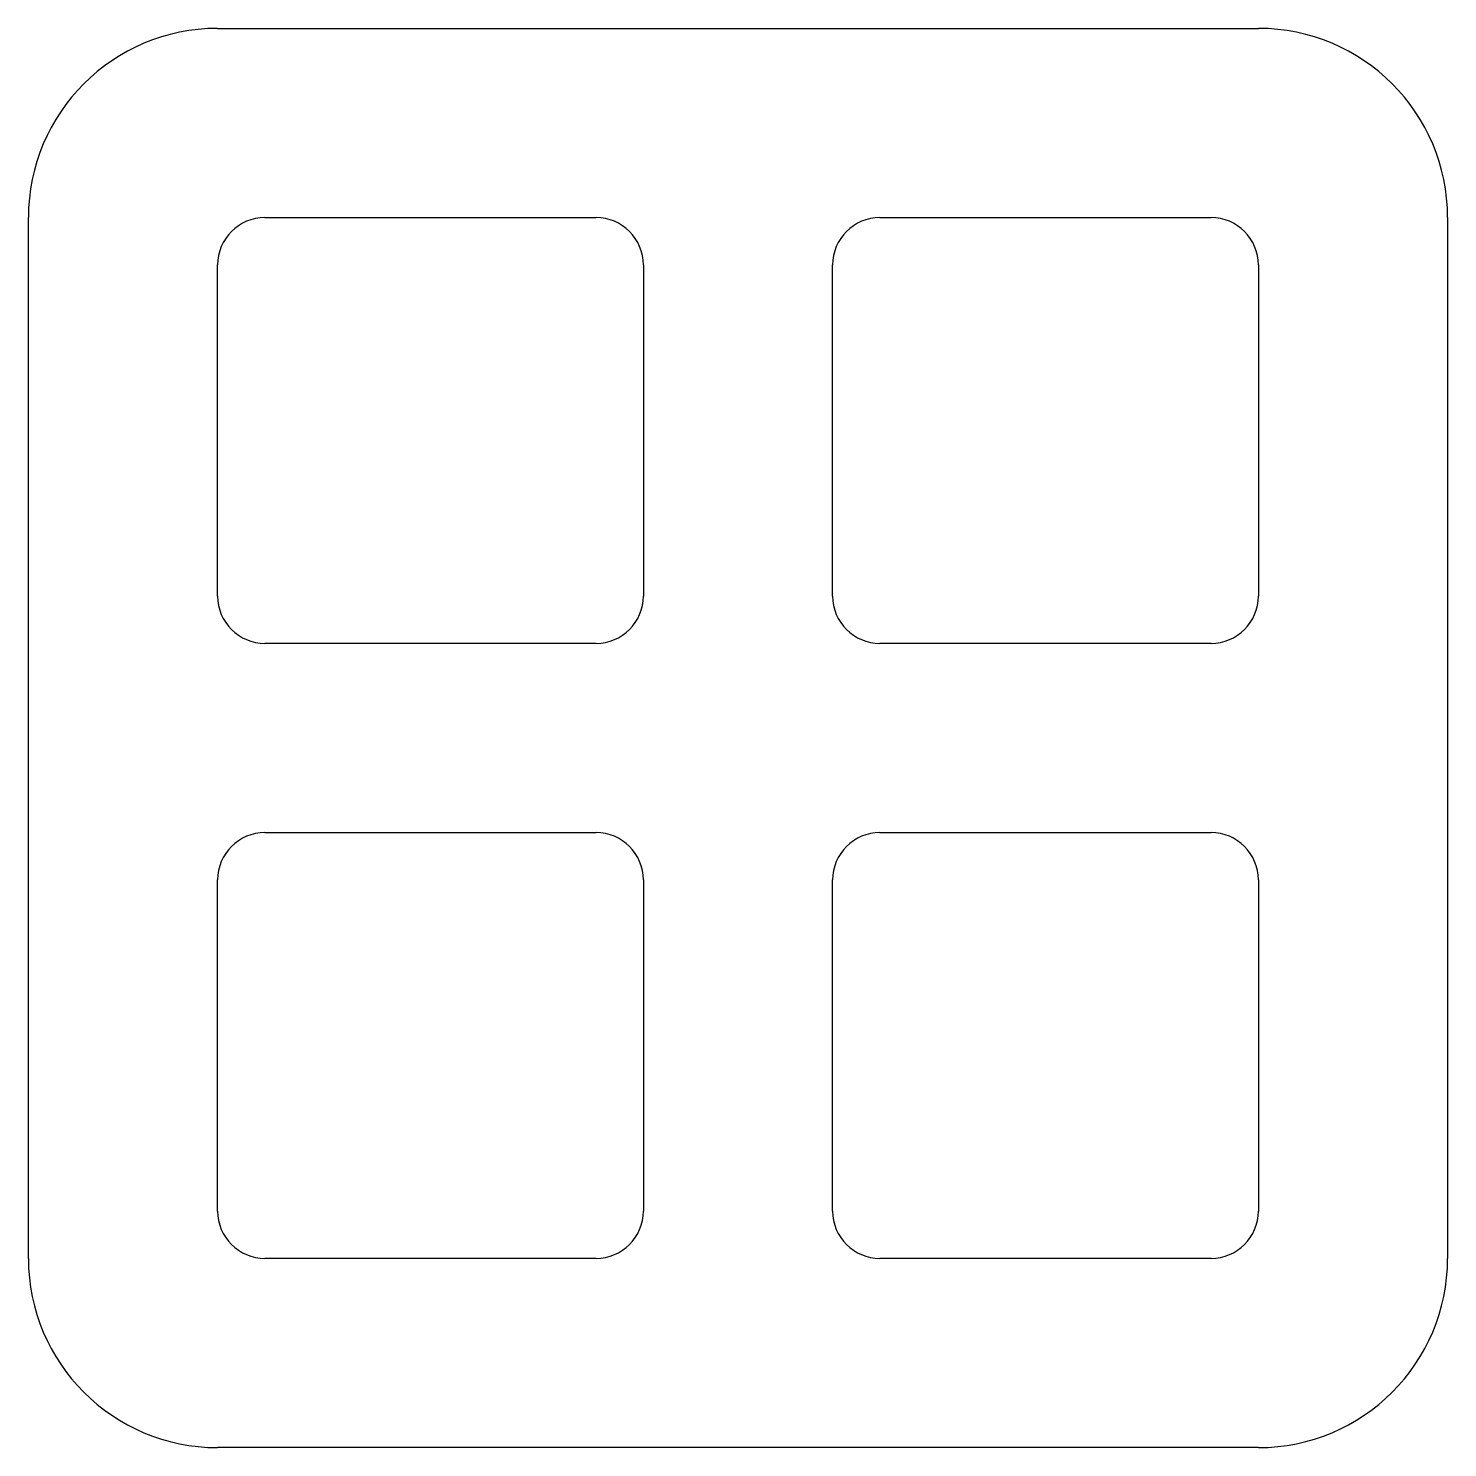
# Model space of a CAD drawing. Extents: x 1947.6 to 1977.6, y 1667.6 to 1697.6.
import ezdxf

# ---------------------------------------------------------------- set-up
doc = ezdxf.new("R2010")
doc.units = 0
doc.layers.get('0').update_dxf_attribs({"linetype": 'CONTINUOUS'})

msp = doc.modelspace()

# ---------------------------------------------------------------- linework, layer by layer
for p, q in [((1951.605, 1697.583), (1973.605, 1697.583)), ((1947.605, 1671.583), (1947.605, 1693.583)), ((1952.605, 1693.583), (1959.605, 1693.583)), ((1965.605, 1693.583), (1972.605, 1693.583)), ((1977.605, 1693.583), (1977.605, 1671.583)), ((1951.605, 1685.583), (1951.605, 1692.583)), ((1960.605, 1692.583), (1960.605, 1685.583)), ((1964.605, 1685.583), (1964.605, 1692.583)), ((1973.605, 1692.583), (1973.605, 1685.583)), ((1959.605, 1684.583), (1952.605, 1684.583)), ((1972.605, 1684.583), (1965.605, 1684.583)), ((1952.605, 1680.583), (1959.605, 1680.583)), ((1965.605, 1680.583), (1972.605, 1680.583)), ((1951.605, 1672.583), (1951.605, 1679.583)), ((1960.605, 1679.583), (1960.605, 1672.583)), ((1964.605, 1672.583), (1964.605, 1679.583)), ((1973.605, 1679.583), (1973.605, 1672.583)), ((1959.605, 1671.583), (1952.605, 1671.583)), ((1972.605, 1671.583), (1965.605, 1671.583)), ((1973.605, 1667.583), (1951.605, 1667.583))]:
    msp.add_line(p, q)
for centre, radius, start, end in [((1951.605, 1693.583), 4, 90, 180), ((1973.605, 1693.583), 4, 360, 90), ((1952.605, 1692.583), 1, 90, 180), ((1959.605, 1692.583), 1, 0, 90), ((1965.605, 1692.583), 1, 90, 180), ((1972.605, 1692.583), 1, 0, 90), ((1952.605, 1685.583), 1, 180, 270), ((1959.605, 1685.583), 1, 270, 0), ((1965.605, 1685.583), 1, 180, 270), ((1972.605, 1685.583), 1, 270, 360), ((1952.605, 1679.583), 1, 90, 180), ((1959.605, 1679.583), 1, 0, 90), ((1965.605, 1679.583), 1, 90, 180), ((1972.605, 1679.583), 1, 0, 90), ((1952.605, 1672.583), 1, 180, 270), ((1959.605, 1672.583), 1, 270, 0), ((1965.605, 1672.583), 1, 180, 270), ((1972.605, 1672.583), 1, 270, 0), ((1951.605, 1671.583), 4, 180, 270), ((1973.605, 1671.583), 4, 270, 0)]:
    msp.add_arc(centre, radius, start, end)

doc.saveas('drawing.dxf')
